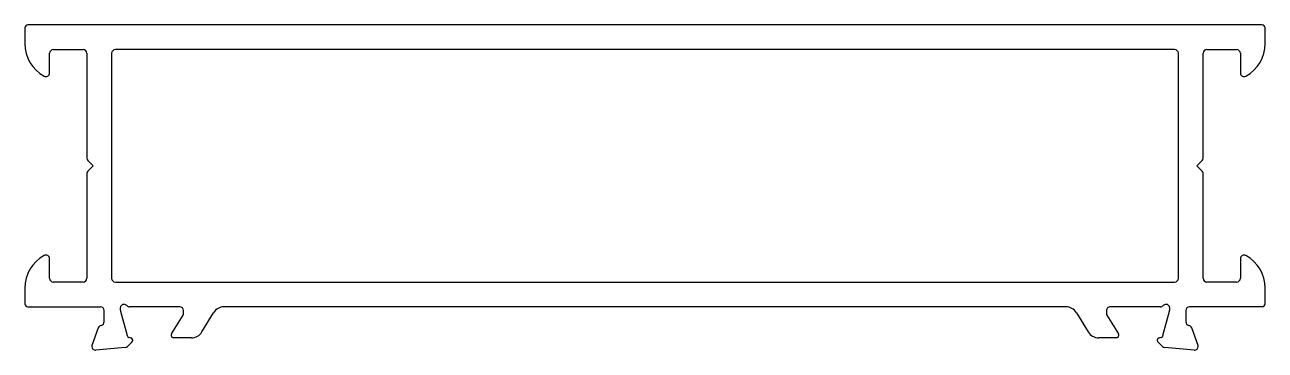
# Model space of a CAD drawing. Extents: x 799 to 899, y 501 to 527.
import ezdxf

# ---------------------------------------------------------------- set-up
doc = ezdxf.new("R2010")
doc.units = 0
doc.layers.get('0').update_dxf_attribs({"linetype": 'CONTINUOUS'})

msp = doc.modelspace()

# ---------------------------------------------------------------- linework, layer by layer
at = {"color": 0}
for p, q in [((799.13, 527.01), (799.13, 525.75)), ((898.88, 527.26), (799.38, 527.26)), ((899.13, 525.75), (899.13, 527.01)), ((801.43, 525.26), (803.83, 525.26)), ((891.83, 525.26), (806.43, 525.26)), ((894.43, 525.26), (896.83, 525.26)), ((801.13, 523.38), (801.13, 524.96)), ((804.13, 524.96), (804.13, 516.49)), ((806.13, 524.96), (806.13, 506.81)), ((892.13, 506.81), (892.13, 524.96)), ((894.13, 516.49), (894.13, 524.96)), ((897.13, 524.96), (897.13, 523.38)), ((804.2, 516.31), (804.63, 515.89)), ((893.63, 515.89), (894.06, 516.31)), ((804.13, 515.28), (804.13, 506.81)), ((804.63, 515.89), (804.2, 515.46)), ((894.06, 515.46), (893.63, 515.89)), ((894.13, 506.81), (894.13, 515.28)), ((801.13, 506.81), (801.13, 508.39)), ((897.13, 508.39), (897.13, 506.81)), ((799.13, 506.02), (799.13, 504.76)), ((803.83, 506.51), (801.43, 506.51)), ((806.43, 506.51), (891.83, 506.51)), ((896.83, 506.51), (894.43, 506.51)), ((899.13, 504.76), (899.13, 506.02)), ((799.38, 504.51), (805.23, 504.51)), ((805.53, 503.31), (805.53, 504.21)), ((806.83, 504.41), (806.83, 504.25)), ((806.84, 504.17), (807.37, 502.19)), ((811.63, 504.51), (807.58, 504.51)), ((811.93, 503.99), (811.93, 504.21)), ((813.41, 502.49), (814.35, 504.03)), ((883.06, 504.51), (815.2, 504.51)), ((883.91, 504.03), (884.85, 502.49)), ((886.33, 504.21), (886.33, 503.99)), ((890.68, 504.51), (886.63, 504.51)), ((890.89, 502.19), (891.42, 504.17)), ((891.43, 504.25), (891.43, 504.41)), ((892.73, 504.21), (892.73, 503.31)), ((898.88, 504.51), (893.03, 504.51)), ((810.96, 502.32), (811.89, 503.83)), ((886.37, 503.83), (887.3, 502.32)), ((804.55, 501.41), (805.06, 502.83)), ((807.51, 502.05), (807.68, 502)), ((812.56, 502.01), (811.13, 502.01)), ((887.13, 502.01), (885.71, 502.01)), ((890.58, 502), (890.75, 502.05)), ((893.2, 502.83), (893.71, 501.41)), ((807.22, 501.22), (804.86, 501.01)), ((807.77, 501.67), (807.41, 501.31)), ((890.85, 501.31), (890.49, 501.67)), ((893.4, 501.01), (891.04, 501.22))]:
    msp.add_line(p, q, dxfattribs=at)
for centre, radius, start, end in [((799.38, 527.01), 0.25, 90, 180), ((898.88, 527.01), 0.25, 0, 90), ((802.13, 525.75), 3, 180, 241.2178), ((801.43, 524.96), 0.3, 90, 180), ((803.83, 524.96), 0.3, 0, 90), ((806.43, 524.96), 0.3, 90, 180), ((891.83, 524.96), 0.3, 0, 90), ((894.43, 524.96), 0.3, 90, 180), ((896.83, 524.96), 0.3, 0, 90), ((896.13, 525.75), 3, 298.7822, 360), ((800.83, 523.38), 0.3, 241.2178, 0), ((897.43, 523.38), 0.3, 180, 298.7822), ((804.38, 516.49), 0.25, 180, 225), ((893.88, 516.49), 0.25, 315, 0), ((804.38, 515.28), 0.25, 135, 180), ((893.88, 515.28), 0.25, 360, 45), ((802.13, 506.02), 3, 118.7822, 180), ((800.83, 508.39), 0.3, 0, 118.7822), ((897.43, 508.39), 0.3, 61.2178, 180), ((896.13, 506.02), 3, 0, 61.2178), ((801.43, 506.81), 0.3, 180, 270), ((803.83, 506.81), 0.3, 270, 0), ((806.43, 506.81), 0.3, 180, 270), ((891.83, 506.81), 0.3, 270, 0), ((894.43, 506.81), 0.3, 180, 270), ((896.83, 506.81), 0.3, 270, 360), ((799.38, 504.76), 0.25, 180, 270), ((805.23, 504.21), 0.3, 0, 90), ((807.13, 504.41), 0.3, 90, 180), ((807.13, 504.25), 0.3, 180, 195), ((807.13, 504.41), 0.3, 41.8103, 90), ((807.58, 504.81), 0.3, 221.8103, 270), ((811.63, 504.21), 0.3, 360, 90), ((815.2, 503.51), 1, 90, 148.6045), ((883.06, 503.51), 1, 31.3955, 90), ((886.63, 504.21), 0.299, 89.9014, 180.0986), ((890.68, 504.81), 0.3, 270, 318.1897), ((891.13, 504.41), 0.3, 90, 138.1897), ((891.13, 504.41), 0.3, 360, 90), ((891.13, 504.25), 0.3, 345, 360), ((893.03, 504.21), 0.3, 90, 180), ((898.88, 504.76), 0.25, 270, 0), ((805.34, 502.72), 0.3, 100.9043, 160), ((805.23, 503.31), 0.3, 280.9043, 0), ((811.63, 503.99), 0.3, 328.6045, 360), ((886.63, 503.99), 0.3, 180, 211.3955), ((893.03, 503.31), 0.3, 180, 259.0957), ((892.92, 502.72), 0.3, 20, 79.0957), ((807.57, 502.24), 0.2, 195, 255), ((807.63, 501.81), 0.2, 15, 75), ((811.13, 502.21), 0.2, 148.6045, 180), ((811.13, 502.21), 0.2, 180, 270), ((812.56, 503.01), 1, 270, 328.6045), ((885.71, 503.01), 1, 211.3955, 270), ((887.13, 502.21), 0.2, 270, 360), ((887.13, 502.21), 0.2, 0, 31.3955), ((890.63, 501.81), 0.2, 105, 165), ((890.7, 502.24), 0.2, 285, 345), ((804.81, 501.31), 0.281, 159.7197, 180.664), ((804.83, 501.31), 0.3, 180, 270), ((804.83, 501.31), 0.3, 270, 275), ((807.2, 501.52), 0.3, 275, 315), ((807.63, 501.81), 0.2, 315, 0), ((807.63, 501.81), 0.2, 360, 15), ((890.63, 501.81), 0.2, 165, 180), ((890.63, 501.81), 0.2, 180, 225), ((891.07, 501.52), 0.3, 225, 265), ((893.43, 501.31), 0.3, 265, 270), ((893.43, 501.31), 0.3, 270, 360), ((893.45, 501.31), 0.281, 359.336, 20.2803)]:
    msp.add_arc(centre, radius, start, end, dxfattribs=at)

doc.saveas('drawing.dxf')
